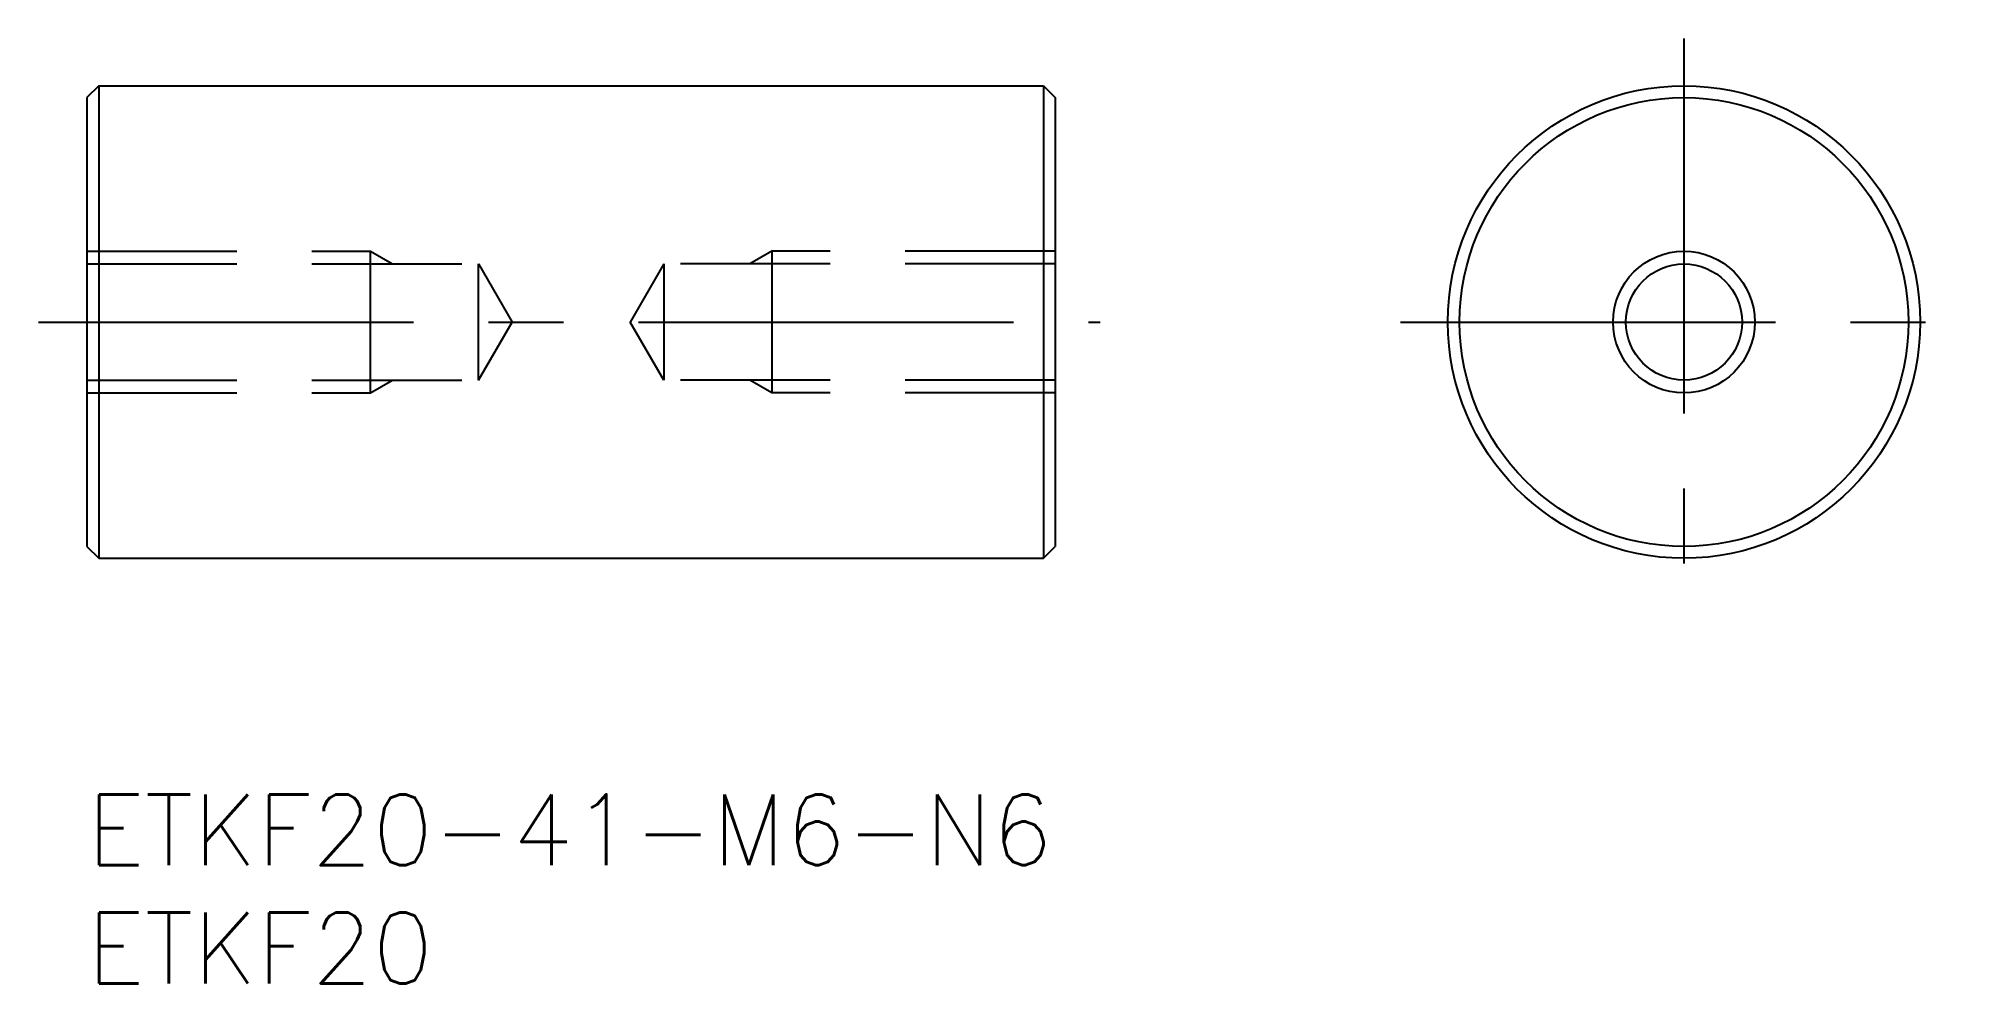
# Model space of a CAD drawing. Extents: x -2 to 79.6, y -8 to 32.
import ezdxf

# ---------------------------------------------------------------- set-up
doc = ezdxf.new("R2010")
doc.units = 0
doc.header["$LTSCALE"] = 0.5
doc.linetypes.add('CENTER', pattern=[50.8, 31.75, -6.35, 6.35, -6.35])
doc.linetypes.add('DASHED', pattern=[19.05, 12.7, -6.35])
for name, color, linetype in [('MSM_CENTER', 1, 'CENTER'), ('MSM_CONTINUOUS', 7, 'CONTINUOUS'), ('MSM_DASHED', 4, 'DASHED'), ('MSM_NARROW', 5, 'CONTINUOUS'), ('MSM_PART_NUMBER', 7, 'CONTINUOUS')]:
    doc.layers.add(name, color=color, linetype=linetype)
doc.styles.get("Standard").update_dxf_attribs({"font": 'txt.shx', "height": 3, "bigfont": 'bigfont.shx'})

# ---------------------------------------------------------------- blocks, each defined once
blk = doc.blocks.new('*U13')
at = {"layer": 'MSM_PART_NUMBER'}
blk.add_text('ETKF20-41-M6-N6', height=3, dxfattribs=at).set_placement((0, -3))
blk = doc.blocks.new('*U14')
at = {"layer": 'MSM_PART_NUMBER'}
blk.add_text('ETKF20', height=3, dxfattribs=at).set_placement((0, -8))

msp = doc.modelspace()

# ---------------------------------------------------------------- linework, layer by layer
at = {"layer": 'MSM_CENTER'}
for p, q in [((67.621, 32.001), (67.621, 7.999)), ((-2.05, 20), (42.904, 20)), ((55.62, 20), (79.623, 20))]:
    msp.add_line(p, q, dxfattribs=at)
at = {"layer": 'MSM_CONTINUOUS'}
for p, q in [((0.5, 30), (0, 29.5)), ((0, 29.5), (0, 10.5)), ((0.5, 30), (40.5, 30)), ((0.5, 30), (0.5, 10)), ((40.5, 30), (40.5, 10)), ((40.5, 30), (41, 29.5)), ((41, 29.5), (41, 10.5)), ((0, 10.5), (0.5, 10)), ((0.5, 10), (40.5, 10)), ((40.5, 10), (41, 10.5))]:
    msp.add_line(p, q, dxfattribs=at)
for radius in [10, 9.5, 2.458]:
    msp.add_circle((67.621, 20), radius, dxfattribs=at)
at = {"layer": 'MSM_DASHED'}
for p, q in [((0, 23), (12, 23)), ((12, 17), (12, 23)), ((12, 23), (12.938, 22.458)), ((29, 23), (28.062, 22.458)), ((41, 23), (29, 23)), ((29, 23), (29, 17)), ((0, 22.458), (16.581, 22.458)), ((16.581, 17.541), (16.581, 22.458)), ((16.581, 22.458), (18, 20)), ((24.419, 22.458), (23, 20)), ((41, 22.458), (24.419, 22.458)), ((24.419, 22.458), (24.419, 17.541)), ((16.581, 17.541), (18, 20)), ((24.419, 17.541), (23, 20)), ((0, 17.541), (16.581, 17.541)), ((12, 17), (12.938, 17.541)), ((41, 17.541), (24.419, 17.541)), ((29, 17), (28.062, 17.541)), ((0, 17), (12, 17)), ((41, 17), (29, 17))]:
    msp.add_line(p, q, dxfattribs=at)
at = {"layer": 'MSM_NARROW'}
msp.add_circle((67.621, 20), 3, dxfattribs=at)

# ---------------------------------------------------------------- block references
at = {"layer": 'MSM_CONTINUOUS'}
for name in ['*U13', '*U14']:
    msp.add_blockref(name, (0, 0), dxfattribs=at)

doc.saveas('drawing.dxf')
